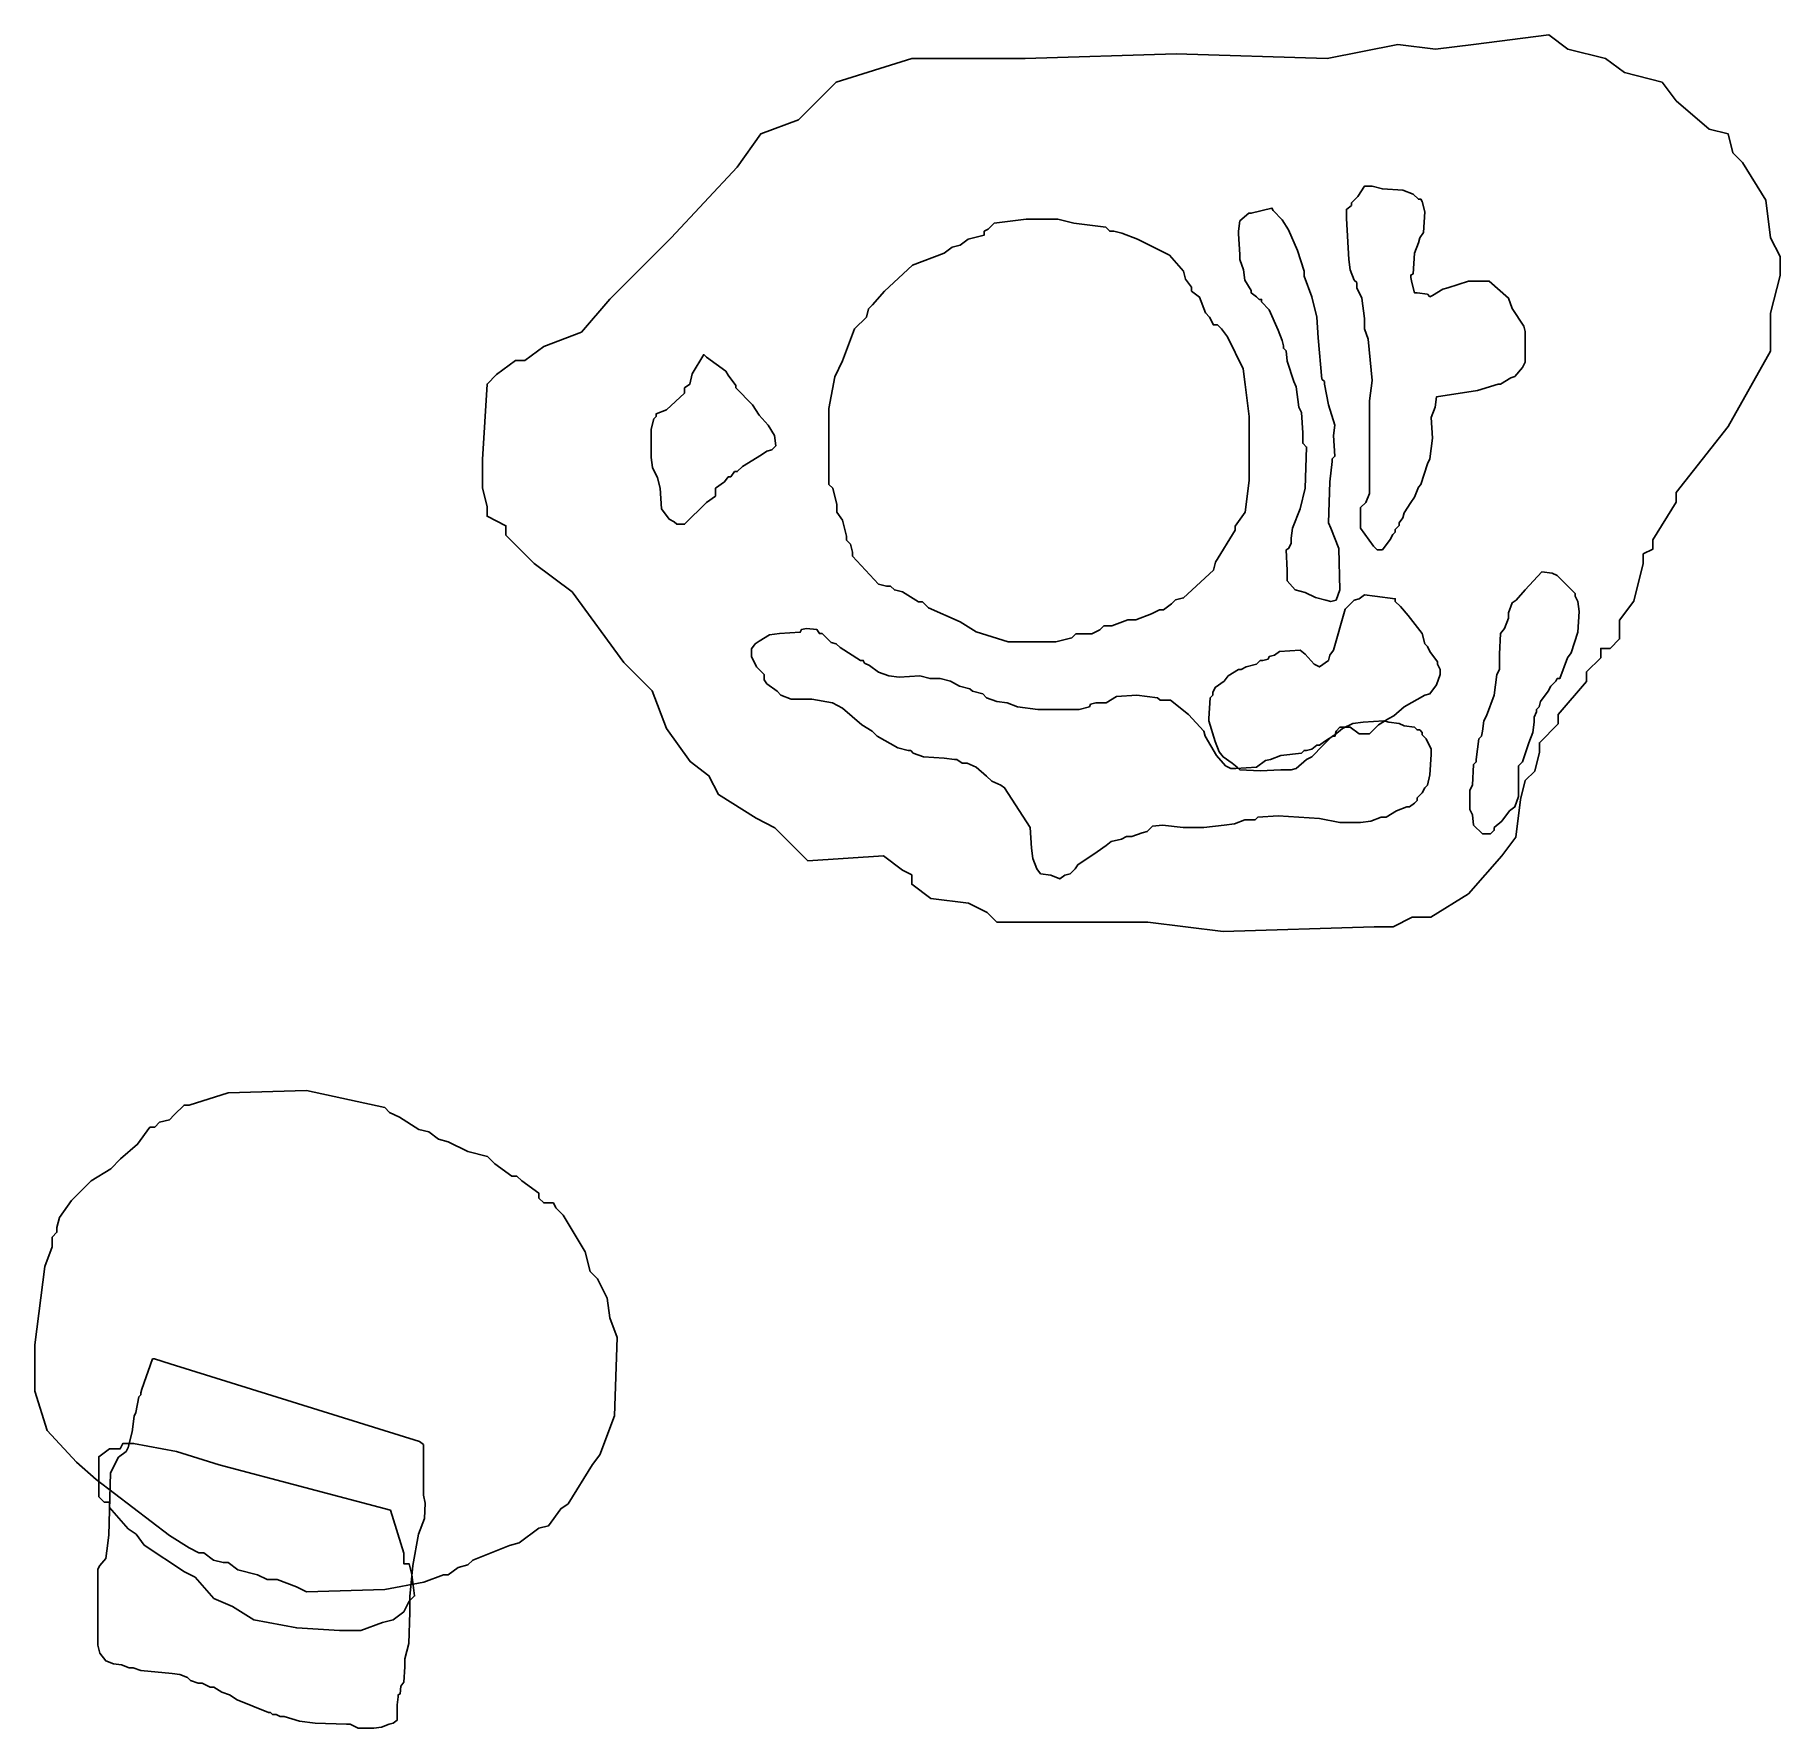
# Model space of a CAD drawing. Header units: metres. Extents: x 7.21 to 8.43, y 9.38 to 10.56.
import ezdxf

# ---------------------------------------------------------------- set-up
doc = ezdxf.new("R2010")
doc.units = ezdxf.units.M

msp = doc.modelspace()

# ---------------------------------------------------------------- linework, layer by layer
at = {"color": 31}
for points in [[(7.52534, 10.2478), (7.52863, 10.2346), (7.52863, 10.228), (7.5418, 10.2214), (7.5418, 10.2148), (7.56155, 10.1951), (7.58789, 10.1753), (7.6241, 10.126), (7.64385, 10.1062), (7.65373, 10.0799), (7.67019, 10.0568), (7.68335, 10.047), (7.68994, 10.0338), (7.71627, 10.0173), (7.72944, 10.0107), (7.75248, 9.9877), (7.80516, 9.99099), (7.81832, 9.98112), (7.82491, 9.97783), (7.82491, 9.97124), (7.83807, 9.96137), (7.86441, 9.95807), (7.87758, 9.95149), (7.88416, 9.94491), (7.9895, 9.94491), (8.04217, 9.93832), (8.14752, 9.94162), (8.16068, 9.94162), (8.17385, 9.9482), (8.18702, 9.9482), (8.21335, 9.96466), (8.2364, 9.99099), (8.24627, 10.0042), (8.24957, 10.0305), (8.25286, 10.0437), (8.25944, 10.0502), (8.26273, 10.0634), (8.26273, 10.07), (8.2759, 10.0832), (8.2759, 10.0898), (8.29565, 10.1128), (8.29565, 10.1194), (8.30553, 10.1293), (8.30553, 10.1358), (8.31211, 10.1358), (8.3187, 10.1424), (8.3187, 10.1556), (8.32857, 10.1688), (8.33516, 10.1951), (8.33516, 10.2017), (8.34174, 10.205), (8.34174, 10.2116), (8.3582, 10.2379), (8.3582, 10.2445), (8.39441, 10.2906), (8.42404, 10.3432), (8.42404, 10.3696), (8.43062, 10.3959), (8.43062, 10.4091), (8.42404, 10.4222), (8.42075, 10.4486), (8.40429, 10.4749), (8.3977, 10.4815), (8.39441, 10.4947), (8.38124, 10.498), (8.3582, 10.5177), (8.34832, 10.5309), (8.32199, 10.5375), (8.30882, 10.5473), (8.28248, 10.5539), (8.26932, 10.5638), (8.21665, 10.5572), (8.19031, 10.5539), (8.16398, 10.5572), (8.1146, 10.5473), (8.00925, 10.5506), (7.90391, 10.5473), (7.85124, 10.5473), (7.82491, 10.5473), (7.77224, 10.5309), (7.7459, 10.5045), (7.71957, 10.4947), (7.70311, 10.4716), (7.65702, 10.4222), (7.61422, 10.3794), (7.59447, 10.3564), (7.56814, 10.3465), (7.55497, 10.3366), (7.54839, 10.3366), (7.53522, 10.3268), (7.52863, 10.3202), (7.52534, 10.2675), (7.52534, 10.2543), (7.52534, 10.2511)], [(7.21318, 9.61757), (7.22171, 9.59026), (7.24219, 9.56808), (7.25584, 9.55613), (7.30703, 9.51689), (7.32068, 9.50835), (7.32751, 9.50494), (7.33092, 9.50494), (7.33775, 9.49982), (7.34457, 9.49812), (7.34799, 9.49812), (7.35481, 9.493), (7.36846, 9.48958), (7.37529, 9.48617), (7.38211, 9.48617), (7.39577, 9.48105), (7.40259, 9.47764), (7.4572, 9.47934), (7.4845, 9.48446), (7.49815, 9.48958), (7.50157, 9.48958), (7.50839, 9.4947), (7.51522, 9.49641), (7.51863, 9.49982), (7.54423, 9.51006), (7.55105, 9.51177), (7.5647, 9.52201), (7.57153, 9.52371), (7.58006, 9.53566), (7.58518, 9.53907), (7.60225, 9.56637), (7.60737, 9.5732), (7.6176, 9.6005), (7.61931, 9.65511), (7.61419, 9.66876), (7.61249, 9.68241), (7.60566, 9.69606), (7.60054, 9.70118), (7.59713, 9.71483), (7.58177, 9.74043), (7.57665, 9.74555), (7.57494, 9.74896), (7.56812, 9.74896), (7.5647, 9.75238), (7.5647, 9.75579), (7.55276, 9.76432), (7.54935, 9.76774), (7.54593, 9.76774), (7.53399, 9.77627), (7.52887, 9.78139), (7.51522, 9.7848), (7.50157, 9.79163), (7.49474, 9.79333), (7.48791, 9.79845), (7.48109, 9.80016), (7.46744, 9.80869), (7.46061, 9.8121), (7.4572, 9.81552), (7.40259, 9.82746), (7.34799, 9.82575), (7.32068, 9.81722), (7.31727, 9.81722), (7.31044, 9.8104), (7.30703, 9.80698), (7.3002, 9.80528), (7.29679, 9.80186), (7.29338, 9.80186), (7.28485, 9.78992), (7.2729, 9.77968), (7.26608, 9.77285), (7.25242, 9.76432), (7.23877, 9.75067), (7.23024, 9.73873), (7.22853, 9.7319), (7.22853, 9.72849), (7.22512, 9.72507), (7.22512, 9.71825), (7.22, 9.7046), (7.21318, 9.64999), (7.21318, 9.62269), (7.21318, 9.61927)]]:
    msp.add_lwpolyline(points, close=True, dxfattribs=at)
at = {"color": 227}
for points in [[(8.12809, 10.4358), (8.12988, 10.4071), (8.13078, 10.3999), (8.13347, 10.3928), (8.13526, 10.391), (8.13526, 10.3874), (8.13885, 10.3802), (8.14064, 10.3659), (8.14064, 10.3587), (8.14333, 10.3515), (8.14602, 10.3228), (8.14422, 10.3085), (8.14422, 10.2511), (8.14422, 10.2439), (8.14154, 10.2377), (8.13795, 10.2341), (8.13795, 10.2197), (8.14691, 10.2072), (8.1496, 10.2045), (8.15319, 10.2045), (8.15857, 10.2117), (8.16036, 10.2152), (8.16216, 10.217), (8.16216, 10.2188), (8.16485, 10.2215), (8.16485, 10.2233), (8.16754, 10.2269), (8.16843, 10.2305), (8.17291, 10.2377), (8.1756, 10.2412), (8.17829, 10.2484), (8.18009, 10.2502), (8.18457, 10.2646), (8.18636, 10.2681), (8.18816, 10.2825), (8.18726, 10.2968), (8.18995, 10.304), (8.19085, 10.3112), (8.21953, 10.3157), (8.23388, 10.3201), (8.23567, 10.3201), (8.24284, 10.3246), (8.24553, 10.3255), (8.25091, 10.3318), (8.25271, 10.3354), (8.25271, 10.3497), (8.25271, 10.3569), (8.25181, 10.3605), (8.24374, 10.373), (8.24105, 10.3802), (8.2276, 10.3919), (8.21326, 10.3919), (8.19891, 10.3874), (8.19533, 10.3865), (8.18816, 10.382), (8.18636, 10.3811), (8.18457, 10.3829), (8.1774, 10.3838), (8.1756, 10.3838), (8.17381, 10.391), (8.17291, 10.3946), (8.17291, 10.3963), (8.17471, 10.3972), (8.1756, 10.4116), (8.17829, 10.4188), (8.17919, 10.4223), (8.18188, 10.4259), (8.18278, 10.4403), (8.18098, 10.4475), (8.18009, 10.4492), (8.17829, 10.4492), (8.17471, 10.4528), (8.16754, 10.4555), (8.15319, 10.4564), (8.14602, 10.4582), (8.14243, 10.4582), (8.14064, 10.4582), (8.13616, 10.451), (8.13167, 10.4466), (8.13167, 10.4448), (8.12809, 10.4421), (8.12809, 10.4385), (8.12809, 10.4367)], [(8.05278, 10.425), (8.05367, 10.4107), (8.05367, 10.4071), (8.05636, 10.3999), (8.05726, 10.3928), (8.06174, 10.3856), (8.06174, 10.3838), (8.06533, 10.3811), (8.06712, 10.3793), (8.06891, 10.3793), (8.06891, 10.3775), (8.07429, 10.3721), (8.08057, 10.3578), (8.08326, 10.3506), (8.08416, 10.347), (8.08416, 10.3452), (8.08595, 10.3435), (8.08685, 10.3363), (8.09133, 10.3219), (8.09312, 10.3183), (8.09491, 10.304), (8.09671, 10.3004), (8.0976, 10.2861), (8.0976, 10.2789), (8.10029, 10.2762), (8.0994, 10.2475), (8.09581, 10.2332), (8.09043, 10.2197), (8.08954, 10.2126), (8.08954, 10.209), (8.08774, 10.2054), (8.08595, 10.2045), (8.08685, 10.1901), (8.08685, 10.183), (8.09223, 10.1767), (8.0994, 10.1749), (8.10657, 10.1713), (8.11374, 10.1695), (8.11733, 10.1686), (8.12091, 10.1695), (8.1236, 10.1767), (8.12271, 10.2054), (8.11733, 10.2197), (8.11554, 10.2233), (8.11643, 10.252), (8.11823, 10.2663), (8.11823, 10.2681), (8.12002, 10.2699), (8.11912, 10.2843), (8.12002, 10.2915), (8.11554, 10.3058), (8.11285, 10.3201), (8.11285, 10.3219), (8.11105, 10.3237), (8.10836, 10.3524), (8.10747, 10.3668), (8.10388, 10.3811), (8.0985, 10.3955), (8.0985, 10.399), (8.09402, 10.4134), (8.08774, 10.4277), (8.08326, 10.4349), (8.07698, 10.4412), (8.07609, 10.443), (8.06174, 10.4394), (8.05995, 10.4394), (8.05367, 10.434), (8.05278, 10.4268), (8.05278, 10.4259)], [(7.64306, 10.269), (7.64395, 10.2619), (7.64754, 10.2547), (7.64933, 10.2475), (7.65023, 10.2332), (7.65561, 10.226), (7.65919, 10.2242), (7.66099, 10.2224), (7.66457, 10.2224), (7.66637, 10.2224), (7.68161, 10.2377), (7.68788, 10.2421), (7.68788, 10.2457), (7.68788, 10.2475), (7.69416, 10.252), (7.69685, 10.2556), (7.69864, 10.2556), (7.70133, 10.2592), (7.70312, 10.2592), (7.70671, 10.2628), (7.72016, 10.2708), (7.72374, 10.2735), (7.72733, 10.2744), (7.73002, 10.2771), (7.72912, 10.2843), (7.72464, 10.2915), (7.71837, 10.2986), (7.71388, 10.3058), (7.70223, 10.3175), (7.70223, 10.3192), (7.69685, 10.3264), (7.69506, 10.3291), (7.68161, 10.339), (7.67981, 10.3408), (7.67175, 10.3273), (7.66995, 10.3201), (7.66637, 10.3175), (7.66637, 10.3139), (7.65381, 10.3022), (7.64664, 10.2995), (7.64664, 10.2977), (7.64485, 10.2959), (7.64306, 10.2888), (7.64306, 10.2744), (7.64306, 10.2708), (7.64306, 10.2699)], [(8.21416, 10.0234), (8.21595, 10.0198), (8.21685, 10.0126), (8.22312, 10.0064), (8.22671, 10.0064), (8.2285, 10.0064), (8.23119, 10.009), (8.23119, 10.0108), (8.23657, 10.0153), (8.24195, 10.0225), (8.24553, 10.0252), (8.24822, 10.0324), (8.24822, 10.0467), (8.24822, 10.0539), (8.25091, 10.0566), (8.2554, 10.07), (8.25809, 10.0772), (8.25898, 10.0844), (8.25898, 10.0879), (8.26078, 10.0915), (8.26078, 10.0933), (8.26257, 10.0951), (8.26347, 10.0987), (8.26884, 10.1059), (8.27064, 10.1095), (8.27422, 10.113), (8.27512, 10.1148), (8.27691, 10.1148), (8.28229, 10.1292), (8.28498, 10.1328), (8.28947, 10.1471), (8.29036, 10.1615), (8.28947, 10.1686), (8.28767, 10.1722), (8.28767, 10.174), (8.27512, 10.1866), (8.27153, 10.1883), (8.26436, 10.1892), (8.25271, 10.1767), (8.24643, 10.1695), (8.24374, 10.1677), (8.24105, 10.1606), (8.24105, 10.157), (8.23836, 10.1498), (8.23567, 10.1462), (8.23478, 10.1319), (8.23478, 10.1247), (8.23478, 10.1211), (8.23298, 10.1175), (8.23119, 10.1032), (8.22581, 10.0888), (8.22402, 10.0852), (8.22312, 10.0781), (8.22222, 10.0745), (8.22043, 10.0727), (8.21864, 10.0584), (8.21864, 10.0566), (8.21685, 10.0548), (8.21595, 10.0404), (8.21416, 10.0368), (8.21416, 10.0297), (8.21416, 10.0261), (8.21416, 10.0243)], [(8.03216, 10.0852), (8.03664, 10.0709), (8.03933, 10.0637), (8.04202, 10.0601), (8.04829, 10.0557), (8.05188, 10.053), (8.05367, 10.0512), (8.06802, 10.0503), (8.08236, 10.0512), (8.08954, 10.0512), (8.09312, 10.0521), (8.10029, 10.0584), (8.10388, 10.0601), (8.11195, 10.0682), (8.11823, 10.0745), (8.12002, 10.0745), (8.12091, 10.0781), (8.1236, 10.0808), (8.13078, 10.0808), (8.13705, 10.0763), (8.14422, 10.0763), (8.1505, 10.0826), (8.15767, 10.087), (8.16126, 10.0888), (8.16843, 10.0951), (8.18278, 10.1032), (8.18636, 10.1041), (8.19085, 10.1104), (8.19353, 10.1175), (8.19353, 10.1211), (8.19174, 10.1247), (8.19174, 10.1265), (8.18636, 10.1337), (8.18457, 10.1372), (8.18278, 10.139), (8.18098, 10.1462), (8.17112, 10.1588), (8.16574, 10.165), (8.16216, 10.1686), (8.16216, 10.1704), (8.14781, 10.1722), (8.14064, 10.1731), (8.13705, 10.1704), (8.13347, 10.1695), (8.12719, 10.1632), (8.11912, 10.1346), (8.11643, 10.131), (8.11554, 10.1274), (8.10926, 10.1229), (8.10567, 10.1247), (8.0994, 10.1319), (8.09581, 10.1346), (8.08147, 10.1337), (8.07788, 10.131), (8.07429, 10.1301), (8.0734, 10.1283), (8.06981, 10.1274), (8.06802, 10.1274), (8.06533, 10.1247), (8.05816, 10.1229), (8.05457, 10.1211), (8.05278, 10.1211), (8.0456, 10.1166), (8.04292, 10.113), (8.03664, 10.1086), (8.03485, 10.105), (8.03485, 10.1032), (8.03305, 10.1014), (8.03216, 10.087), (8.03216, 10.0861)], [(7.71299, 10.1301), (7.71657, 10.1229), (7.72195, 10.1175), (7.72195, 10.1139), (7.72374, 10.1112), (7.73092, 10.1059), (7.73361, 10.1032), (7.74078, 10.1005), (7.75512, 10.1005), (7.76947, 10.0978), (7.77664, 10.0942), (7.79009, 10.0826), (7.79726, 10.0781), (7.80085, 10.0745), (7.81519, 10.0664), (7.82236, 10.0646), (7.82416, 10.0646), (7.82595, 10.0628), (7.83312, 10.0601), (7.84747, 10.0592), (7.85464, 10.0584), (7.85643, 10.0584), (7.86002, 10.0557), (7.86361, 10.0557), (7.86988, 10.053), (7.87705, 10.0467), (7.88064, 10.0431), (7.88692, 10.0404), (7.88961, 10.0386), (7.90754, 10.0108), (7.90843, 9.99649), (7.90933, 9.98932), (7.91202, 9.98214), (7.91471, 9.97856), (7.92188, 9.97766), (7.92816, 9.97497), (7.93174, 9.97766), (7.93533, 9.97856), (7.93892, 9.98214), (7.94071, 9.98483), (7.95416, 9.9938), (7.96043, 9.99828), (7.96402, 10.001), (7.97119, 10.0028), (7.97478, 10.0046), (7.97836, 10.0046), (7.98554, 10.0072), (7.98912, 10.0081), (7.99271, 10.0117), (7.99988, 10.0126), (8.01423, 10.0108), (8.02857, 10.0108), (8.04292, 10.0126), (8.05009, 10.0135), (8.05726, 10.0162), (8.06443, 10.0162), (8.06623, 10.018), (8.08057, 10.0189), (8.10926, 10.0171), (8.1236, 10.0144), (8.13795, 10.0144), (8.14512, 10.0153), (8.15229, 10.018), (8.15588, 10.018), (8.16305, 10.0225), (8.17022, 10.0252), (8.17202, 10.0252), (8.1756, 10.0279), (8.1774, 10.0297), (8.1774, 10.0315), (8.18098, 10.035), (8.18278, 10.0386), (8.18457, 10.0404), (8.18636, 10.0476), (8.18726, 10.0619), (8.18726, 10.0655), (8.18367, 10.0727), (8.18098, 10.0754), (8.18098, 10.0772), (8.17919, 10.079), (8.1774, 10.079), (8.1756, 10.0808), (8.16843, 10.0817), (8.16485, 10.0835), (8.15767, 10.0844), (8.15409, 10.0852), (8.13974, 10.0844), (8.13257, 10.0835), (8.1254, 10.0799), (8.12002, 10.0754), (8.11285, 10.0709), (8.10926, 10.0682), (8.10747, 10.0682), (8.10388, 10.0655), (8.10029, 10.0646), (8.0985, 10.0646), (8.09671, 10.0628), (8.08236, 10.061), (8.07519, 10.0584), (8.0716, 10.0575), (8.06533, 10.053), (8.05098, 10.0521), (8.0474, 10.0521), (8.04381, 10.0539), (8.03754, 10.061), (8.02947, 10.0745), (8.02857, 10.0781), (8.01781, 10.0897), (8.00526, 10.0996), (7.99809, 10.0996), (7.99629, 10.1014), (7.98195, 10.1032), (7.96761, 10.1023), (7.96043, 10.0978), (7.95326, 10.0978), (7.94967, 10.0969), (7.94878, 10.0951), (7.94161, 10.0933), (7.91292, 10.0933), (7.89857, 10.0951), (7.8914, 10.0978), (7.88423, 10.0987), (7.87705, 10.1014), (7.87436, 10.1041), (7.86719, 10.1059), (7.8654, 10.1077), (7.85823, 10.1095), (7.85195, 10.113), (7.84478, 10.1148), (7.83761, 10.1148), (7.83043, 10.1166), (7.81609, 10.1157), (7.80892, 10.1166), (7.80174, 10.1193), (7.79547, 10.1238), (7.79188, 10.1256), (7.79099, 10.1274), (7.78919, 10.1274), (7.77485, 10.1364), (7.77216, 10.139), (7.76857, 10.1399), (7.7623, 10.1462), (7.7605, 10.1462), (7.75871, 10.1489), (7.75154, 10.1498), (7.74795, 10.1489), (7.74705, 10.1471), (7.73271, 10.1462), (7.72554, 10.1453), (7.71837, 10.1408), (7.71568, 10.139), (7.71299, 10.1355), (7.71299, 10.1319), (7.71299, 10.131)]]:
    msp.add_lwpolyline(points, close=True, dxfattribs=at)
at = {"color": 224}
msp.add_lwpolyline([(7.76694, 10.2502), (7.76972, 10.2475), (7.7725, 10.2363), (7.7725, 10.2308), (7.77667, 10.2252), (7.77946, 10.2141), (7.77946, 10.2113), (7.78224, 10.2085), (7.78363, 10.203), (7.78363, 10.2002), (7.8017, 10.1807), (7.80726, 10.1793), (7.81004, 10.1793), (7.81283, 10.1766), (7.81839, 10.1752), (7.82951, 10.1682), (7.83229, 10.1682), (7.83646, 10.164), (7.85871, 10.1543), (7.86983, 10.1474), (7.89208, 10.1404), (7.91433, 10.1404), (7.92545, 10.1404), (7.93657, 10.1432), (7.93935, 10.146), (7.95048, 10.146), (7.95604, 10.1487), (7.95882, 10.1515), (7.96438, 10.1515), (7.97551, 10.1557), (7.98107, 10.1557), (7.99219, 10.1599), (7.99775, 10.1627), (8.00053, 10.1627), (8.0061, 10.1668), (8.00888, 10.1696), (8.01444, 10.171), (8.03529, 10.1905), (8.03668, 10.196), (8.05059, 10.2183), (8.05059, 10.2211), (8.05754, 10.2308), (8.06032, 10.253), (8.06032, 10.2975), (8.05754, 10.3198), (8.05615, 10.3309), (8.04503, 10.3531), (8.04086, 10.3587), (8.03808, 10.3615), (8.03529, 10.3615), (8.03251, 10.367), (8.02973, 10.3698), (8.02556, 10.3809), (8.02, 10.3851), (8.02, 10.3879), (8.01583, 10.3935), (8.01444, 10.399), (8.0047, 10.4101), (7.98246, 10.4213), (7.97133, 10.4254), (7.96577, 10.4268), (7.96299, 10.4268), (7.96021, 10.4296), (7.93796, 10.4324), (7.92684, 10.4352), (7.90459, 10.4352), (7.88235, 10.4324), (7.87818, 10.4282), (7.8754, 10.4268), (7.8754, 10.4241), (7.86427, 10.4213), (7.85871, 10.4171), (7.85315, 10.4157), (7.84759, 10.4115), (7.82534, 10.4032), (7.80587, 10.3851), (7.79753, 10.3754), (7.79475, 10.3726), (7.79336, 10.367), (7.78502, 10.3587), (7.77667, 10.3365), (7.77111, 10.3253), (7.76694, 10.3031), (7.76694, 10.2586), (7.76694, 10.253), (7.76694, 10.2516)], close=True, dxfattribs=at)
at = {"color": 236}
for points in [[(7.25716, 9.44036), (7.25852, 9.43492), (7.2626, 9.42949), (7.26804, 9.42745), (7.27348, 9.42677), (7.27891, 9.42473), (7.28163, 9.42473), (7.28707, 9.42269), (7.30882, 9.42065), (7.31426, 9.41997), (7.3197, 9.41793), (7.32174, 9.41589), (7.32717, 9.41385), (7.32989, 9.41385), (7.33533, 9.41114), (7.33805, 9.41114), (7.34349, 9.40774), (7.34892, 9.4057), (7.35436, 9.4023), (7.37611, 9.39346), (7.37747, 9.39346), (7.37883, 9.3921), (7.38155, 9.3921), (7.38427, 9.39074), (7.38699, 9.39074), (7.39786, 9.38735), (7.40874, 9.38599), (7.43049, 9.38531), (7.43321, 9.38531), (7.43864, 9.38259), (7.44952, 9.38259), (7.45496, 9.38327), (7.46039, 9.38531), (7.46311, 9.38599), (7.46583, 9.38803), (7.46583, 9.3989), (7.46651, 9.40434), (7.46651, 9.4057), (7.46787, 9.40638), (7.46855, 9.41181), (7.47059, 9.41453), (7.47127, 9.42541), (7.47127, 9.43085), (7.47399, 9.44172), (7.47467, 9.46347), (7.47467, 9.47435), (7.47671, 9.4961), (7.48079, 9.51785), (7.48486, 9.52872), (7.48554, 9.5396), (7.48418, 9.54504), (7.48418, 9.56679), (7.48418, 9.57766), (7.48418, 9.58038), (7.48146, 9.58242), (7.30746, 9.6368), (7.29659, 9.64019), (7.29523, 9.64019), (7.28775, 9.61912), (7.28707, 9.6164), (7.28707, 9.61505), (7.28571, 9.61369), (7.28367, 9.60281), (7.28231, 9.60009), (7.28095, 9.58922), (7.27823, 9.57834), (7.27688, 9.57562), (7.27144, 9.57154), (7.266, 9.56067), (7.26464, 9.51717), (7.26328, 9.50629), (7.2626, 9.50086), (7.25852, 9.4961), (7.25716, 9.49338), (7.25716, 9.44988), (7.25716, 9.44444), (7.25716, 9.44172), (7.25716, 9.44104)], [(7.25777, 9.5439), (7.2615, 9.54017), (7.26524, 9.54017), (7.26524, 9.53644), (7.2783, 9.52151), (7.2839, 9.51778), (7.2895, 9.51031), (7.31749, 9.49165), (7.32495, 9.48792), (7.33802, 9.47299), (7.35108, 9.46739), (7.36601, 9.45806), (7.39587, 9.45246), (7.42573, 9.45059), (7.44066, 9.45059), (7.45559, 9.45619), (7.46306, 9.45806), (7.47052, 9.46365), (7.47425, 9.47112), (7.47799, 9.47485), (7.47612, 9.48978), (7.47425, 9.49725), (7.47052, 9.49725), (7.47052, 9.50471), (7.46119, 9.53457), (7.34175, 9.5663), (7.31189, 9.57563), (7.28203, 9.58123), (7.27457, 9.58123), (7.2727, 9.57749), (7.26524, 9.57749), (7.25777, 9.5719), (7.25777, 9.55697), (7.25777, 9.5495), (7.25777, 9.54577)]]:
    msp.add_lwpolyline(points, close=True, dxfattribs=at)

doc.saveas('drawing.dxf')
